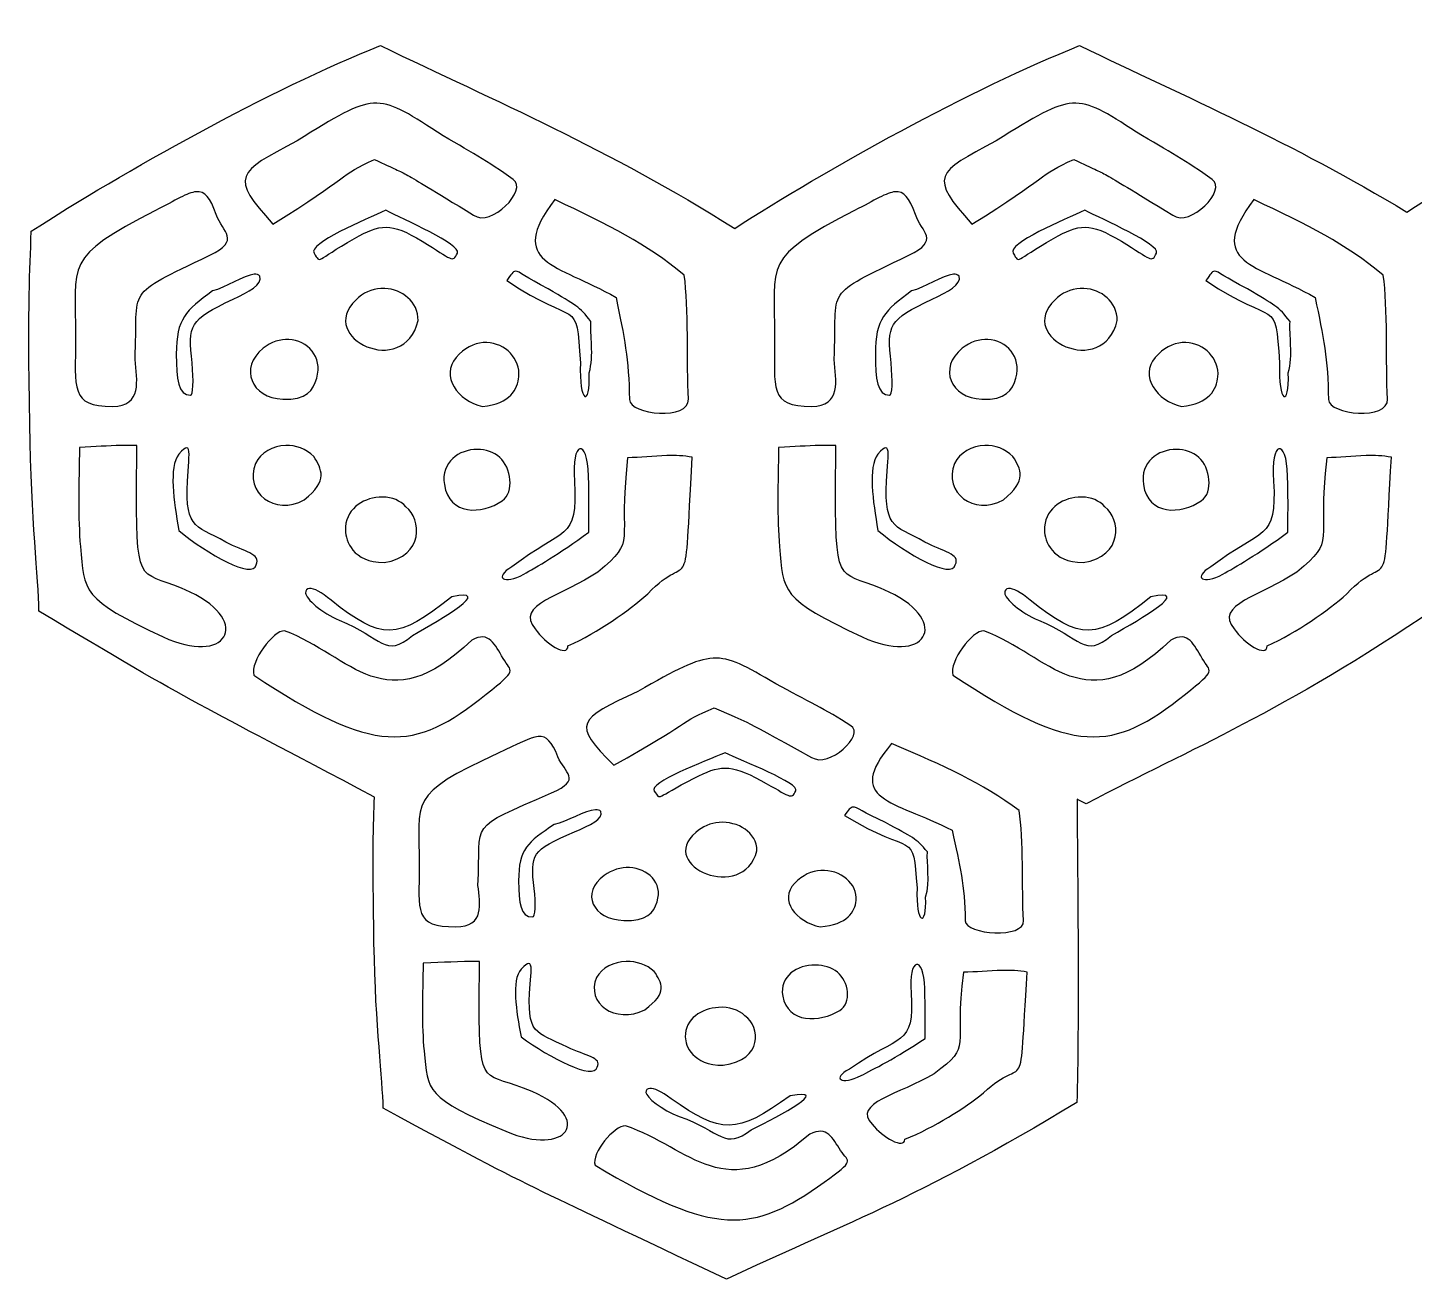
# Model space of a CAD drawing. Header units: centimetres. Extents: x -8.7 to 7.1, y 0.1 to 13.2.
# Drawn here: x -8.72 to -3.48, y 8.45 to 13.19 of the extents above; entities that cross this region are included whole.
import ezdxf

# ---------------------------------------------------------------- set-up
doc = ezdxf.new("R2010")
doc.units = ezdxf.units.CM
doc.header["$MEASUREMENT"] = 0
doc.layers.add('Layer 1', color=7, linetype='Continuous')

msp = doc.modelspace()

# ---------------------------------------------------------------- linework, layer by layer
at = {"layer": 'Layer 1', "color": 158}
for points, knots in [([(-2.18869, 13.18801), (-2.5985, 13.02664), (-3.16162, 12.71059), (-3.50334, 12.49017), (-3.50334, 12.49017), (-3.9424, 12.75496), (-4.33297, 12.92276), (-4.74192, 13.12021), (-4.74192, 13.12021), (-5.1483, 12.96019), (-5.70495, 12.6483), (-6.04747, 12.42816), (-6.04747, 12.42816), (-6.52856, 12.73006), (-6.94753, 12.90766), (-7.38775, 13.12021), (-7.38775, 13.12021), (-7.80039, 12.95772), (-8.36887, 12.638), (-8.70984, 12.41741), (-8.70984, 12.41741), (-8.71504, 12.24915), (-8.7231, 12.18547), (-8.71563, 11.68402), (-8.71563, 11.68402), (-8.71011, 11.31855), (-8.68216, 11.10488), (-8.6809, 10.97957), (-8.6809, 10.97957), (-8.07221, 10.61325), (-8.09315, 10.63755), (-7.4109, 10.27511), (-7.4109, 10.27511), (-7.41507, 10.17414), (-7.41818, 10.06165), (-7.41256, 9.72197), (-7.41256, 9.72197), (-7.40711, 9.39796), (-7.37907, 9.20798), (-7.37783, 9.09689), (-7.37783, 9.09689), (-6.76063, 8.76284), (-6.81333, 8.80112), (-6.07889, 8.44949), (-6.07889, 8.44949), (-5.66626, 8.64527), (-5.35766, 8.7505), (-4.75267, 9.11922), (-4.75267, 9.11922), (-4.74317, 9.40567), (-4.7493, 9.93951), (-4.75184, 10.26767), (-4.75184, 10.26767), (-4.73753, 10.26006), (-4.73206, 10.25744), (-4.71711, 10.24948), (-4.71711, 10.24948), (-4.30281, 10.46805), (-3.99143, 10.58634), (-3.39006, 10.99197), (-3.39006, 10.99197), (-2.86827, 10.67923), (-2.86566, 10.69056), (-2.1705, 10.32059), (-2.1705, 10.32059), (-2.17537, 10.20384), (-2.18025, 10.11094), (-2.17381, 9.72197), (-2.17381, 9.72197), (-2.16836, 9.39797), (-2.14032, 9.20798), (-2.13908, 9.09689), (-2.13908, 9.09689), (-1.52188, 8.76284), (-1.57458, 8.80112), (-0.84014, 8.44949), (-0.84014, 8.44949), (-0.4275, 8.64527), (-0.11891, 8.7505), (0.48608, 9.11922), (0.48608, 9.11922), (0.49601, 9.41847), (0.48833, 9.99894), (0.48608, 10.31976), (0.48608, 10.31976), (0.89007, 10.53258), (1.19785, 10.65129), (1.77427, 11.03662), (1.77427, 11.03662), (2.37959, 10.67258), (2.33774, 10.70969), (3.07487, 10.31728), (3.07487, 10.31728), (3.07577, 10.31776), (3.07645, 10.31846), (3.07735, 10.31894), (3.07735, 10.31894), (3.07439, 10.22687), (3.07273, 10.10482), (3.07735, 9.82615), (3.07735, 9.82615), (3.08279, 9.50214), (3.11166, 9.31216), (3.1129, 9.20107), (3.1129, 9.20107), (3.7301, 8.86702), (3.67657, 8.9053), (4.41101, 8.55367), (4.41101, 8.55367), (4.82365, 8.74945), (5.13307, 8.85468), (5.73806, 9.2234), (5.73806, 9.2234), (5.74718, 9.49831), (5.7416, 9.9948), (5.73889, 10.32638), (5.73889, 10.32638), (6.1483, 10.54104), (6.46128, 10.66242), (7.06594, 11.07217), (7.06594, 11.07217), (7.07638, 11.42225), (7.06786, 12.12597), (7.06594, 12.47694), (7.06594, 12.47694), (6.57212, 12.79049), (6.14529, 12.97103), (5.69589, 13.18801), (5.69589, 13.18801), (5.28951, 13.02799), (4.73287, 12.7161), (4.39034, 12.49596), (4.39034, 12.49596), (3.90925, 12.79786), (3.49028, 12.97546), (3.05006, 13.18801), (3.05006, 13.18801), (2.65338, 13.03181), (2.11512, 12.73073), (1.77097, 12.51167), (1.77097, 12.51167), (1.30082, 12.80369), (0.88937, 12.97932), (0.45714, 13.18801), (0.45714, 13.18801), (0.05077, 13.02799), (-0.50588, 12.7161), (-0.84841, 12.49596), (-0.84841, 12.49596), (-1.3295, 12.79786), (-1.74847, 12.97546), (-2.18869, 13.18801)], [0, 0, 0, 0, 0.025641, 0.025641, 0.025641, 0.025641, 0.0512821, 0.0512821, 0.0512821, 0.0512821, 0.0769231, 0.0769231, 0.0769231, 0.0769231, 0.1025641, 0.1025641, 0.1025641, 0.1025641, 0.1282051, 0.1282051, 0.1282051, 0.1282051, 0.1538462, 0.1538462, 0.1538462, 0.1538462, 0.1794872, 0.1794872, 0.1794872, 0.1794872, 0.2051282, 0.2051282, 0.2051282, 0.2051282, 0.2307692, 0.2307692, 0.2307692, 0.2307692, 0.2564103, 0.2564103, 0.2564103, 0.2564103, 0.2820513, 0.2820513, 0.2820513, 0.2820513, 0.3076923, 0.3076923, 0.3076923, 0.3076923, 0.3333333, 0.3333333, 0.3333333, 0.3333333, 0.3589744, 0.3589744, 0.3589744, 0.3589744, 0.3846154, 0.3846154, 0.3846154, 0.3846154, 0.4102564, 0.4102564, 0.4102564, 0.4102564, 0.4358974, 0.4358974, 0.4358974, 0.4358974, 0.4615385, 0.4615385, 0.4615385, 0.4615385, 0.4871795, 0.4871795, 0.4871795, 0.4871795, 0.5128205, 0.5128205, 0.5128205, 0.5128205, 0.5384615, 0.5384615, 0.5384615, 0.5384615, 0.5641026, 0.5641026, 0.5641026, 0.5641026, 0.5897436, 0.5897436, 0.5897436, 0.5897436, 0.6153846, 0.6153846, 0.6153846, 0.6153846, 0.6410256, 0.6410256, 0.6410256, 0.6410256, 0.6666667, 0.6666667, 0.6666667, 0.6666667, 0.6923077, 0.6923077, 0.6923077, 0.6923077, 0.7179487, 0.7179487, 0.7179487, 0.7179487, 0.7435897, 0.7435897, 0.7435897, 0.7435897, 0.7692308, 0.7692308, 0.7692308, 0.7692308, 0.7948718, 0.7948718, 0.7948718, 0.7948718, 0.8205128, 0.8205128, 0.8205128, 0.8205128, 0.8461538, 0.8461538, 0.8461538, 0.8461538, 0.8717949, 0.8717949, 0.8717949, 0.8717949, 0.8974359, 0.8974359, 0.8974359, 0.8974359, 0.9230769, 0.9230769, 0.9230769, 0.9230769, 0.9487179, 0.9487179, 0.9487179, 0.9487179, 1, 1, 1, 1]), ([(-7.41421, 12.90193), (-7.34739, 12.90593), (-7.28809, 12.86848), (-7.17278, 12.79279), (-7.17278, 12.79279), (-7.04882, 12.71761), (-6.98334, 12.68374), (-6.88587, 12.61337), (-6.88587, 12.61337), (-6.82799, 12.57549), (-6.96978, 12.429), (-7.03552, 12.4786), (-7.03552, 12.4786), (-7.35527, 12.67279), (-7.25389, 12.61399), (-7.41008, 12.68944), (-7.41008, 12.68944), (-7.54382, 12.63011), (-7.50418, 12.62373), (-7.79538, 12.4447), (-7.79538, 12.4447), (-7.95802, 12.62585), (-7.93368, 12.63816), (-7.7036, 12.75972), (-7.7036, 12.75972), (-7.55536, 12.8522), (-7.48103, 12.89793), (-7.41421, 12.90193)], [0, 0, 0, 0, 0.125, 0.125, 0.125, 0.125, 0.25, 0.25, 0.25, 0.25, 0.375, 0.375, 0.375, 0.375, 0.5, 0.5, 0.5, 0.5, 0.625, 0.625, 0.625, 0.625, 0.75, 0.75, 0.75, 0.75, 1, 1, 1, 1]), ([(-4.76838, 12.90193), (-4.70156, 12.90593), (-4.64226, 12.86848), (-4.52694, 12.79279), (-4.52694, 12.79279), (-4.40299, 12.71761), (-4.33751, 12.68374), (-4.24004, 12.61337), (-4.24004, 12.61337), (-4.18216, 12.57549), (-4.32395, 12.429), (-4.38969, 12.4786), (-4.38969, 12.4786), (-4.70943, 12.67279), (-4.60806, 12.61399), (-4.76424, 12.68944), (-4.76424, 12.68944), (-4.89798, 12.63011), (-4.85835, 12.62373), (-5.14954, 12.4447), (-5.14954, 12.4447), (-5.31218, 12.62585), (-5.28785, 12.63816), (-5.05776, 12.75972), (-5.05776, 12.75972), (-4.90953, 12.8522), (-4.83519, 12.89793), (-4.76838, 12.90193)], [0, 0, 0, 0, 0.125, 0.125, 0.125, 0.125, 0.25, 0.25, 0.25, 0.25, 0.375, 0.375, 0.375, 0.375, 0.5, 0.5, 0.5, 0.5, 0.625, 0.625, 0.625, 0.625, 0.75, 0.75, 0.75, 0.75, 1, 1, 1, 1]), ([(-8.08559, 12.56707), (-8.05295, 12.57005), (-8.03316, 12.54645), (-8.00952, 12.48025), (-8.00952, 12.48025), (-7.98527, 12.41233), (-7.91442, 12.38464), (-8.03433, 12.32646), (-8.03433, 12.32646), (-8.36423, 12.16639), (-8.30349, 12.21534), (-8.3171, 11.93124), (-8.3171, 11.93124), (-8.30997, 11.85465), (-8.28852, 11.7543), (-8.40226, 11.7543), (-8.40226, 11.7543), (-8.56397, 11.7543), (-8.54214, 11.82016), (-8.542, 12.01475), (-8.542, 12.01475), (-8.54179, 12.29788), (-8.58981, 12.31569), (-8.23938, 12.49596), (-8.23938, 12.49596), (-8.16399, 12.53474), (-8.11823, 12.56409), (-8.08559, 12.56707)], [0, 0, 0, 0, 0.125, 0.125, 0.125, 0.125, 0.25, 0.25, 0.25, 0.25, 0.375, 0.375, 0.375, 0.375, 0.5, 0.5, 0.5, 0.5, 0.625, 0.625, 0.625, 0.625, 0.75, 0.75, 0.75, 0.75, 1, 1, 1, 1]), ([(-5.43976, 12.56707), (-5.40711, 12.57005), (-5.38733, 12.54645), (-5.36369, 12.48025), (-5.36369, 12.48025), (-5.33944, 12.41233), (-5.26859, 12.38464), (-5.38849, 12.32646), (-5.38849, 12.32646), (-5.71839, 12.16639), (-5.65766, 12.21534), (-5.67127, 11.93124), (-5.67127, 11.93124), (-5.66414, 11.85465), (-5.64269, 11.7543), (-5.75643, 11.7543), (-5.75643, 11.7543), (-5.91814, 11.7543), (-5.89631, 11.82016), (-5.89616, 12.01475), (-5.89616, 12.01475), (-5.89596, 12.29788), (-5.94398, 12.31569), (-5.59355, 12.49596), (-5.59355, 12.49596), (-5.51816, 12.53474), (-5.4724, 12.56409), (-5.43976, 12.56707)], [0, 0, 0, 0, 0.125, 0.125, 0.125, 0.125, 0.25, 0.25, 0.25, 0.25, 0.375, 0.375, 0.375, 0.375, 0.5, 0.5, 0.5, 0.5, 0.625, 0.625, 0.625, 0.625, 0.75, 0.75, 0.75, 0.75, 1, 1, 1, 1]), ([(-7.36791, 12.49679), (-7.3017, 12.46189), (-7.08057, 12.36767), (-7.09671, 12.33473), (-7.09671, 12.33473), (-7.11575, 12.29586), (-7.11447, 12.30941), (-7.22983, 12.37938), (-7.22983, 12.37938), (-7.35066, 12.45267), (-7.38951, 12.44493), (-7.48614, 12.39013), (-7.48614, 12.39013), (-7.64022, 12.30276), (-7.61221, 12.29335), (-7.63911, 12.3339), (-7.63911, 12.3339), (-7.66367, 12.37096), (-7.44552, 12.46189), (-7.36791, 12.49679)], [0, 0, 0, 0, 0.1666667, 0.1666667, 0.1666667, 0.1666667, 0.3333333, 0.3333333, 0.3333333, 0.3333333, 0.5, 0.5, 0.5, 0.5, 0.6666667, 0.6666667, 0.6666667, 0.6666667, 1, 1, 1, 1]), ([(-6.72877, 12.5373), (-6.52103, 12.43898), (-6.38409, 12.37166), (-6.23847, 12.25122), (-6.23847, 12.25122), (-6.22093, 12.12963), (-6.22942, 11.91903), (-6.22276, 11.78159), (-6.22276, 11.78159), (-6.21744, 11.70171), (-6.44439, 11.72108), (-6.446, 11.78076), (-6.446, 11.78076), (-6.4477, 11.93376), (-6.46524, 12.01542), (-6.49644, 12.16689), (-6.49644, 12.16689), (-6.72427, 12.29662), (-6.91129, 12.29347), (-6.72877, 12.5373)], [0, 0, 0, 0, 0.1666667, 0.1666667, 0.1666667, 0.1666667, 0.3333333, 0.3333333, 0.3333333, 0.3333333, 0.5, 0.5, 0.5, 0.5, 0.6666667, 0.6666667, 0.6666667, 0.6666667, 1, 1, 1, 1]), ([(-4.72207, 12.49679), (-4.65586, 12.46189), (-4.43474, 12.36767), (-4.45088, 12.33473), (-4.45088, 12.33473), (-4.46992, 12.29586), (-4.46863, 12.30941), (-4.58399, 12.37938), (-4.58399, 12.37938), (-4.70483, 12.45267), (-4.74368, 12.44493), (-4.84031, 12.39013), (-4.84031, 12.39013), (-4.99438, 12.30276), (-4.96638, 12.29335), (-4.99327, 12.3339), (-4.99327, 12.3339), (-5.01784, 12.37096), (-4.79968, 12.46189), (-4.72207, 12.49679)], [0, 0, 0, 0, 0.1666667, 0.1666667, 0.1666667, 0.1666667, 0.3333333, 0.3333333, 0.3333333, 0.3333333, 0.5, 0.5, 0.5, 0.5, 0.6666667, 0.6666667, 0.6666667, 0.6666667, 1, 1, 1, 1]), ([(-4.08294, 12.5373), (-3.8752, 12.43898), (-3.73826, 12.37166), (-3.59263, 12.25122), (-3.59263, 12.25122), (-3.57509, 12.12963), (-3.58359, 11.91903), (-3.57692, 11.78159), (-3.57692, 11.78159), (-3.5716, 11.70171), (-3.79855, 11.72108), (-3.80017, 11.78076), (-3.80017, 11.78076), (-3.80187, 11.93376), (-3.8194, 12.01542), (-3.8506, 12.16689), (-3.8506, 12.16689), (-4.07844, 12.29662), (-4.26546, 12.29347), (-4.08294, 12.5373)], [0, 0, 0, 0, 0.1666667, 0.1666667, 0.1666667, 0.1666667, 0.3333333, 0.3333333, 0.3333333, 0.3333333, 0.5, 0.5, 0.5, 0.5, 0.6666667, 0.6666667, 0.6666667, 0.6666667, 1, 1, 1, 1]), ([(-7.86566, 12.25453), (-7.8566, 12.25496), (-7.84901, 12.25306), (-7.84416, 12.24709), (-7.84416, 12.24709), (-7.8334, 12.21577), (-7.88594, 12.18857), (-7.94586, 12.16027), (-7.94586, 12.16027), (-8.11363, 12.08103), (-8.11595, 12.06369), (-8.1013, 11.91884), (-8.1013, 11.91884), (-8.09451, 11.85173), (-8.0969, 11.79647), (-8.10709, 11.79647), (-8.10709, 11.79647), (-8.15344, 11.79647), (-8.16083, 11.85648), (-8.16083, 11.95191), (-8.16083, 11.95191), (-8.16083, 12.08865), (-8.12536, 12.11471), (-8.02358, 12.19169), (-8.02358, 12.19169), (-7.97674, 12.20117), (-7.90489, 12.25267), (-7.86566, 12.25453)], [0, 0, 0, 0, 0.125, 0.125, 0.125, 0.125, 0.25, 0.25, 0.25, 0.25, 0.375, 0.375, 0.375, 0.375, 0.5, 0.5, 0.5, 0.5, 0.625, 0.625, 0.625, 0.625, 0.75, 0.75, 0.75, 0.75, 1, 1, 1, 1]), ([(-6.8776, 12.2661), (-6.86205, 12.2677), (-6.83932, 12.24144), (-6.75275, 12.19996), (-6.75275, 12.19996), (-6.6473, 12.13515), (-6.63574, 12.13455), (-6.59152, 12.07511), (-6.59152, 12.07511), (-6.59505, 12.02747), (-6.57928, 11.94812), (-6.59814, 11.8808), (-6.59814, 11.8808), (-6.59236, 11.74783), (-6.63791, 11.76464), (-6.63121, 11.91967), (-6.63121, 11.91967), (-6.64858, 12.17791), (-6.63924, 12.04771), (-6.90985, 12.23055), (-6.90985, 12.23055), (-6.8938, 12.25416), (-6.88693, 12.26515), (-6.8776, 12.2661)], [0, 0, 0, 0, 0.1428571, 0.1428571, 0.1428571, 0.1428571, 0.2857143, 0.2857143, 0.2857143, 0.2857143, 0.4285714, 0.4285714, 0.4285714, 0.4285714, 0.5714286, 0.5714286, 0.5714286, 0.5714286, 0.7142857, 0.7142857, 0.7142857, 0.7142857, 1, 1, 1, 1]), ([(-5.21982, 12.25453), (-5.21077, 12.25496), (-5.20318, 12.25306), (-5.19832, 12.24709), (-5.19832, 12.24709), (-5.18757, 12.21577), (-5.24011, 12.18857), (-5.30002, 12.16027), (-5.30002, 12.16027), (-5.4678, 12.08103), (-5.47012, 12.06369), (-5.45547, 11.91884), (-5.45547, 11.91884), (-5.44868, 11.85173), (-5.45107, 11.79647), (-5.46125, 11.79647), (-5.46125, 11.79647), (-5.50761, 11.79647), (-5.515, 11.85648), (-5.515, 11.95191), (-5.515, 11.95191), (-5.515, 12.08865), (-5.47952, 12.11471), (-5.37774, 12.19169), (-5.37774, 12.19169), (-5.3309, 12.20117), (-5.25906, 12.25267), (-5.21982, 12.25453)], [0, 0, 0, 0, 0.125, 0.125, 0.125, 0.125, 0.25, 0.25, 0.25, 0.25, 0.375, 0.375, 0.375, 0.375, 0.5, 0.5, 0.5, 0.5, 0.625, 0.625, 0.625, 0.625, 0.75, 0.75, 0.75, 0.75, 1, 1, 1, 1]), ([(-4.23177, 12.2661), (-4.21622, 12.2677), (-4.19349, 12.24144), (-4.10692, 12.19996), (-4.10692, 12.19996), (-4.00147, 12.13515), (-3.98991, 12.13455), (-3.94569, 12.07511), (-3.94569, 12.07511), (-3.94922, 12.02747), (-3.93344, 11.94812), (-3.9523, 11.8808), (-3.9523, 11.8808), (-3.94653, 11.74783), (-3.99207, 11.76464), (-3.98538, 11.91967), (-3.98538, 11.91967), (-4.00275, 12.17791), (-3.99341, 12.04771), (-4.26401, 12.23055), (-4.26401, 12.23055), (-4.24797, 12.25416), (-4.2411, 12.26515), (-4.23177, 12.2661)], [0, 0, 0, 0, 0.1428571, 0.1428571, 0.1428571, 0.1428571, 0.2857143, 0.2857143, 0.2857143, 0.2857143, 0.4285714, 0.4285714, 0.4285714, 0.4285714, 0.5714286, 0.5714286, 0.5714286, 0.5714286, 0.7142857, 0.7142857, 0.7142857, 0.7142857, 1, 1, 1, 1]), ([(-7.3861, 12.20079), (-7.3812, 12.20104), (-7.37609, 12.20103), (-7.37122, 12.20079), (-7.37122, 12.20079), (-7.30626, 12.19748), (-7.24554, 12.15132), (-7.24554, 12.07924), (-7.24554, 12.07924), (-7.29779, 11.85579), (-7.63291, 12.01332), (-7.48118, 12.15696), (-7.48118, 12.15696), (-7.45468, 12.18478), (-7.42041, 12.199), (-7.3861, 12.20079)], [0, 0, 0, 0, 0.2, 0.2, 0.2, 0.2, 0.4, 0.4, 0.4, 0.4, 0.6, 0.6, 0.6, 0.6, 1, 1, 1, 1]), ([(-4.74026, 12.20079), (-4.73536, 12.20104), (-4.73025, 12.20103), (-4.72538, 12.20079), (-4.72538, 12.20079), (-4.66042, 12.19748), (-4.5997, 12.15132), (-4.5997, 12.07924), (-4.5997, 12.07924), (-4.65196, 11.85579), (-4.98707, 12.01332), (-4.83535, 12.15696), (-4.83535, 12.15696), (-4.80885, 12.18478), (-4.77458, 12.199), (-4.74026, 12.20079)], [0, 0, 0, 0, 0.2, 0.2, 0.2, 0.2, 0.4, 0.4, 0.4, 0.4, 0.6, 0.6, 0.6, 0.6, 1, 1, 1, 1]), ([(-7.73502, 12.00731), (-7.66451, 12.00372), (-7.6064, 11.94336), (-7.62918, 11.86179), (-7.62918, 11.86179), (-7.64248, 11.81417), (-7.66825, 11.77834), (-7.75734, 11.78159), (-7.75734, 11.78159), (-7.87765, 11.78597), (-7.9233, 11.90045), (-7.83258, 11.97424), (-7.83258, 11.97424), (-7.80194, 11.99916), (-7.76706, 12.00894), (-7.73502, 12.00731)], [0, 0, 0, 0, 0.2, 0.2, 0.2, 0.2, 0.4, 0.4, 0.4, 0.4, 0.6, 0.6, 0.6, 0.6, 1, 1, 1, 1]), ([(-6.98592, 11.99656), (-6.91645, 11.99381), (-6.85744, 11.93325), (-6.86437, 11.86675), (-6.86437, 11.86675), (-6.86782, 11.82132), (-6.89732, 11.76301), (-7.00163, 11.7543), (-7.00163, 11.7543), (-7.09609, 11.77505), (-7.16201, 11.86967), (-7.10167, 11.93951), (-7.10167, 11.93951), (-7.07073, 11.97597), (-7.03421, 11.99326), (-6.99997, 11.99573), (-6.99997, 11.99573), (-6.99526, 11.99607), (-6.99055, 11.99674), (-6.98592, 11.99656)], [0, 0, 0, 0, 0.1666667, 0.1666667, 0.1666667, 0.1666667, 0.3333333, 0.3333333, 0.3333333, 0.3333333, 0.5, 0.5, 0.5, 0.5, 0.6666667, 0.6666667, 0.6666667, 0.6666667, 1, 1, 1, 1]), ([(-5.08918, 12.00731), (-5.01868, 12.00372), (-4.96057, 11.94336), (-4.98335, 11.86179), (-4.98335, 11.86179), (-4.99665, 11.81417), (-5.02241, 11.77834), (-5.11151, 11.78159), (-5.11151, 11.78159), (-5.23181, 11.78597), (-5.27747, 11.90045), (-5.18675, 11.97424), (-5.18675, 11.97424), (-5.15611, 11.99916), (-5.12123, 12.00894), (-5.08918, 12.00731)], [0, 0, 0, 0, 0.2, 0.2, 0.2, 0.2, 0.4, 0.4, 0.4, 0.4, 0.6, 0.6, 0.6, 0.6, 1, 1, 1, 1]), ([(-4.34008, 11.99656), (-4.27062, 11.99381), (-4.21161, 11.93325), (-4.21854, 11.86675), (-4.21854, 11.86675), (-4.22199, 11.82132), (-4.25149, 11.76301), (-4.35579, 11.7543), (-4.35579, 11.7543), (-4.45026, 11.77505), (-4.51618, 11.86967), (-4.45584, 11.93951), (-4.45584, 11.93951), (-4.42489, 11.97597), (-4.38837, 11.99326), (-4.35414, 11.99573), (-4.35414, 11.99573), (-4.34943, 11.99607), (-4.34471, 11.99674), (-4.34008, 11.99656)], [0, 0, 0, 0, 0.1666667, 0.1666667, 0.1666667, 0.1666667, 0.3333333, 0.3333333, 0.3333333, 0.3333333, 0.5, 0.5, 0.5, 0.5, 0.6666667, 0.6666667, 0.6666667, 0.6666667, 1, 1, 1, 1]), ([(-8.36836, 11.6063), (-8.35038, 11.60668), (-8.33155, 11.60638), (-8.31049, 11.6063), (-8.31049, 11.6063), (-8.31049, 11.6063), (-8.31131, 11.42688), (-8.31131, 11.42688), (-8.31131, 11.42688), (-8.31231, 11.05013), (-8.29287, 11.13992), (-8.10874, 11.0515), (-8.10874, 11.0515), (-7.86794, 10.93533), (-7.97539, 10.77014), (-8.21044, 10.882), (-8.21044, 10.882), (-8.52012, 11.02571), (-8.50896, 11.05206), (-8.52381, 11.22431), (-8.52381, 11.22431), (-8.53295, 11.33042), (-8.52938, 11.46604), (-8.52711, 11.59886), (-8.52711, 11.59886), (-8.46686, 11.60175), (-8.42231, 11.60516), (-8.36836, 11.6063)], [0, 0, 0, 0, 0.125, 0.125, 0.125, 0.125, 0.25, 0.25, 0.25, 0.25, 0.375, 0.375, 0.375, 0.375, 0.5, 0.5, 0.5, 0.5, 0.625, 0.625, 0.625, 0.625, 0.75, 0.75, 0.75, 0.75, 1, 1, 1, 1]), ([(-8.12114, 11.59803), (-8.10832, 11.5975), (-8.11258, 11.55965), (-8.11618, 11.50956), (-8.11618, 11.50956), (-8.1319, 11.29093), (-8.09655, 11.30761), (-7.97314, 11.24084), (-7.97314, 11.24084), (-7.90426, 11.20358), (-7.83824, 11.19598), (-7.85821, 11.15485), (-7.85821, 11.15485), (-7.8704, 11.09758), (-8.0422, 11.19481), (-8.15174, 11.28467), (-8.15174, 11.28467), (-8.16949, 11.39583), (-8.19056, 11.5245), (-8.15091, 11.57323), (-8.15091, 11.57323), (-8.13666, 11.59074), (-8.12697, 11.59827), (-8.12114, 11.59803)], [0, 0, 0, 0, 0.1428571, 0.1428571, 0.1428571, 0.1428571, 0.2857143, 0.2857143, 0.2857143, 0.2857143, 0.4285714, 0.4285714, 0.4285714, 0.4285714, 0.5714286, 0.5714286, 0.5714286, 0.5714286, 0.7142857, 0.7142857, 0.7142857, 0.7142857, 1, 1, 1, 1]), ([(-7.74659, 11.6063), (-7.70885, 11.60744), (-7.6699, 11.59489), (-7.63993, 11.56413), (-7.63993, 11.56413), (-7.61138, 11.51619), (-7.58416, 11.47448), (-7.67631, 11.40042), (-7.67631, 11.40042), (-7.78945, 11.33786), (-7.90432, 11.42844), (-7.86152, 11.5385), (-7.86152, 11.5385), (-7.84138, 11.58001), (-7.79512, 11.60484), (-7.74659, 11.6063)], [0, 0, 0, 0, 0.2, 0.2, 0.2, 0.2, 0.4, 0.4, 0.4, 0.4, 0.6, 0.6, 0.6, 0.6, 1, 1, 1, 1]), ([(-6.63369, 11.5939), (-6.61925, 11.59817), (-6.60203, 11.56481), (-6.60062, 11.49054), (-6.60062, 11.49054), (-6.59707, 11.30392), (-6.60045, 11.39766), (-6.59979, 11.27805), (-6.59979, 11.27805), (-6.7117, 11.19485), (-6.80163, 11.14437), (-6.84536, 11.1193), (-6.84536, 11.1193), (-6.92143, 11.07568), (-6.96073, 11.10745), (-6.89083, 11.14659), (-6.89083, 11.14659), (-6.69492, 11.29807), (-6.64159, 11.24008), (-6.65353, 11.47153), (-6.65353, 11.47153), (-6.66056, 11.54772), (-6.64812, 11.58962), (-6.63369, 11.5939)], [0, 0, 0, 0, 0.1428571, 0.1428571, 0.1428571, 0.1428571, 0.2857143, 0.2857143, 0.2857143, 0.2857143, 0.4285714, 0.4285714, 0.4285714, 0.4285714, 0.5714286, 0.5714286, 0.5714286, 0.5714286, 0.7142857, 0.7142857, 0.7142857, 0.7142857, 1, 1, 1, 1]), ([(-5.72253, 11.6063), (-5.70455, 11.60668), (-5.68572, 11.60638), (-5.66465, 11.6063), (-5.66465, 11.6063), (-5.66465, 11.6063), (-5.66548, 11.42688), (-5.66548, 11.42688), (-5.66548, 11.42688), (-5.66648, 11.05013), (-5.64704, 11.13992), (-5.46291, 11.0515), (-5.46291, 11.0515), (-5.22211, 10.93533), (-5.32955, 10.77014), (-5.56461, 10.882), (-5.56461, 10.882), (-5.87429, 11.02571), (-5.86313, 11.05206), (-5.87797, 11.22431), (-5.87797, 11.22431), (-5.88712, 11.33042), (-5.88355, 11.46604), (-5.88128, 11.59886), (-5.88128, 11.59886), (-5.82103, 11.60175), (-5.77648, 11.60516), (-5.72253, 11.6063)], [0, 0, 0, 0, 0.125, 0.125, 0.125, 0.125, 0.25, 0.25, 0.25, 0.25, 0.375, 0.375, 0.375, 0.375, 0.5, 0.5, 0.5, 0.5, 0.625, 0.625, 0.625, 0.625, 0.75, 0.75, 0.75, 0.75, 1, 1, 1, 1]), ([(-5.47531, 11.59803), (-5.46248, 11.5975), (-5.46675, 11.55965), (-5.47035, 11.50956), (-5.47035, 11.50956), (-5.48607, 11.29093), (-5.45071, 11.30761), (-5.32731, 11.24084), (-5.32731, 11.24084), (-5.25843, 11.20358), (-5.1924, 11.19598), (-5.21238, 11.15485), (-5.21238, 11.15485), (-5.22457, 11.09758), (-5.39636, 11.19481), (-5.5059, 11.28467), (-5.5059, 11.28467), (-5.52366, 11.39583), (-5.54472, 11.5245), (-5.50508, 11.57323), (-5.50508, 11.57323), (-5.49083, 11.59074), (-5.48114, 11.59827), (-5.47531, 11.59803)], [0, 0, 0, 0, 0.1428571, 0.1428571, 0.1428571, 0.1428571, 0.2857143, 0.2857143, 0.2857143, 0.2857143, 0.4285714, 0.4285714, 0.4285714, 0.4285714, 0.5714286, 0.5714286, 0.5714286, 0.5714286, 0.7142857, 0.7142857, 0.7142857, 0.7142857, 1, 1, 1, 1]), ([(-5.10076, 11.6063), (-5.06301, 11.60744), (-5.02406, 11.59489), (-4.9941, 11.56413), (-4.9941, 11.56413), (-4.96555, 11.51619), (-4.93833, 11.47448), (-5.03048, 11.40042), (-5.03048, 11.40042), (-5.14362, 11.33786), (-5.25848, 11.42844), (-5.21569, 11.5385), (-5.21569, 11.5385), (-5.19554, 11.58001), (-5.14929, 11.60484), (-5.10076, 11.6063)], [0, 0, 0, 0, 0.2, 0.2, 0.2, 0.2, 0.4, 0.4, 0.4, 0.4, 0.6, 0.6, 0.6, 0.6, 1, 1, 1, 1]), ([(-3.98786, 11.5939), (-3.97342, 11.59817), (-3.9562, 11.56481), (-3.95478, 11.49054), (-3.95478, 11.49054), (-3.95123, 11.30392), (-3.95461, 11.39766), (-3.95396, 11.27805), (-3.95396, 11.27805), (-4.06586, 11.19485), (-4.15579, 11.14437), (-4.19952, 11.1193), (-4.19952, 11.1193), (-4.2756, 11.07568), (-4.3149, 11.10745), (-4.245, 11.14659), (-4.245, 11.14659), (-4.04908, 11.29807), (-3.99576, 11.24008), (-4.0077, 11.47153), (-4.0077, 11.47153), (-4.01473, 11.54772), (-4.00229, 11.58962), (-3.98786, 11.5939)], [0, 0, 0, 0, 0.1428571, 0.1428571, 0.1428571, 0.1428571, 0.2857143, 0.2857143, 0.2857143, 0.2857143, 0.4285714, 0.4285714, 0.4285714, 0.4285714, 0.5714286, 0.5714286, 0.5714286, 0.5714286, 0.7142857, 0.7142857, 0.7142857, 0.7142857, 1, 1, 1, 1]), ([(-7.02147, 11.59142), (-6.99019, 11.59123), (-6.95952, 11.58169), (-6.93631, 11.56082), (-6.93631, 11.56082), (-6.89412, 11.52291), (-6.87991, 11.42938), (-6.92721, 11.39711), (-6.92721, 11.39711), (-7.00521, 11.3439), (-7.12785, 11.34082), (-7.14632, 11.4583), (-7.14632, 11.4583), (-7.15984, 11.54428), (-7.09028, 11.59183), (-7.02147, 11.59142)], [0, 0, 0, 0, 0.2, 0.2, 0.2, 0.2, 0.4, 0.4, 0.4, 0.4, 0.6, 0.6, 0.6, 0.6, 1, 1, 1, 1]), ([(-6.30379, 11.56827), (-6.27249, 11.56899), (-6.24001, 11.56773), (-6.20788, 11.56165), (-6.20788, 11.56165), (-6.24186, 10.97759), (-6.20586, 11.2256), (-6.37655, 11.04489), (-6.37655, 11.04489), (-6.45059, 10.97938), (-6.56164, 10.90079), (-6.67834, 10.84728), (-6.67834, 10.84728), (-6.67834, 10.80184), (-6.76635, 10.8566), (-6.80236, 10.91177), (-6.80236, 10.91177), (-6.88297, 11.00139), (-6.69674, 11.03941), (-6.56506, 11.12674), (-6.56506, 11.12674), (-6.41195, 11.25587), (-6.49193, 11.21928), (-6.45261, 11.56), (-6.45261, 11.56), (-6.40615, 11.56), (-6.35595, 11.56706), (-6.30379, 11.56827)], [0, 0, 0, 0, 0.125, 0.125, 0.125, 0.125, 0.25, 0.25, 0.25, 0.25, 0.375, 0.375, 0.375, 0.375, 0.5, 0.5, 0.5, 0.5, 0.625, 0.625, 0.625, 0.625, 0.75, 0.75, 0.75, 0.75, 1, 1, 1, 1]), ([(-4.37564, 11.59142), (-4.34436, 11.59123), (-4.31369, 11.58169), (-4.29047, 11.56082), (-4.29047, 11.56082), (-4.24829, 11.52291), (-4.23408, 11.42938), (-4.28138, 11.39711), (-4.28138, 11.39711), (-4.35937, 11.3439), (-4.48202, 11.34082), (-4.50049, 11.4583), (-4.50049, 11.4583), (-4.514, 11.54428), (-4.44445, 11.59183), (-4.37564, 11.59142)], [0, 0, 0, 0, 0.2, 0.2, 0.2, 0.2, 0.4, 0.4, 0.4, 0.4, 0.6, 0.6, 0.6, 0.6, 1, 1, 1, 1]), ([(-3.65795, 11.56827), (-3.62666, 11.56899), (-3.59417, 11.56773), (-3.56204, 11.56165), (-3.56204, 11.56165), (-3.59603, 10.97759), (-3.56003, 11.2256), (-3.73071, 11.04489), (-3.73071, 11.04489), (-3.80476, 10.97938), (-3.9158, 10.90079), (-4.0325, 10.84728), (-4.0325, 10.84728), (-4.0325, 10.80184), (-4.12051, 10.8566), (-4.15653, 10.91177), (-4.15653, 10.91177), (-4.23714, 11.00139), (-4.05091, 11.03941), (-3.91923, 11.12674), (-3.91923, 11.12674), (-3.76611, 11.25587), (-3.8461, 11.21928), (-3.80678, 11.56), (-3.80678, 11.56), (-3.76032, 11.56), (-3.71011, 11.56706), (-3.65795, 11.56827)], [0, 0, 0, 0, 0.125, 0.125, 0.125, 0.125, 0.25, 0.25, 0.25, 0.25, 0.375, 0.375, 0.375, 0.375, 0.5, 0.5, 0.5, 0.5, 0.625, 0.625, 0.625, 0.625, 0.75, 0.75, 0.75, 0.75, 1, 1, 1, 1]), ([(-7.37866, 11.41117), (-7.3449, 11.41031), (-7.31275, 11.39807), (-7.29184, 11.37396), (-7.29184, 11.37396), (-7.2323, 11.32796), (-7.22092, 11.18668), (-7.37452, 11.16312), (-7.37452, 11.16312), (-7.49407, 11.1638), (-7.51987, 11.24629), (-7.52087, 11.28467), (-7.52087, 11.28467), (-7.52289, 11.36217), (-7.45809, 11.40614), (-7.39354, 11.41034), (-7.39354, 11.41034), (-7.3887, 11.41066), (-7.38348, 11.41129), (-7.37866, 11.41117)], [0, 0, 0, 0, 0.1666667, 0.1666667, 0.1666667, 0.1666667, 0.3333333, 0.3333333, 0.3333333, 0.3333333, 0.5, 0.5, 0.5, 0.5, 0.6666667, 0.6666667, 0.6666667, 0.6666667, 1, 1, 1, 1]), ([(-4.73282, 11.41117), (-4.69907, 11.41031), (-4.66692, 11.39807), (-4.64601, 11.37396), (-4.64601, 11.37396), (-4.58647, 11.32796), (-4.57509, 11.18668), (-4.72869, 11.16312), (-4.72869, 11.16312), (-4.84824, 11.1638), (-4.87404, 11.24629), (-4.87504, 11.28467), (-4.87504, 11.28467), (-4.87705, 11.36217), (-4.81226, 11.40614), (-4.74771, 11.41034), (-4.74771, 11.41034), (-4.74286, 11.41066), (-4.73764, 11.41129), (-4.73282, 11.41117)], [0, 0, 0, 0, 0.1666667, 0.1666667, 0.1666667, 0.1666667, 0.3333333, 0.3333333, 0.3333333, 0.3333333, 0.5, 0.5, 0.5, 0.5, 0.6666667, 0.6666667, 0.6666667, 0.6666667, 1, 1, 1, 1]), ([(-7.65647, 11.06473), (-7.64022, 11.06559), (-7.61166, 11.0512), (-7.57461, 11.02008), (-7.57461, 11.02008), (-7.38295, 10.8686), (-7.32555, 10.86725), (-7.11821, 11.03331), (-7.11821, 11.03331), (-6.9562, 11.06736), (-7.15307, 10.95091), (-7.26704, 10.88696), (-7.26704, 10.88696), (-7.37135, 10.79877), (-7.3798, 10.87956), (-7.54402, 10.94484), (-7.54402, 10.94484), (-7.60965, 10.97093), (-7.67135, 11.02746), (-7.67135, 11.04737), (-7.67135, 11.04737), (-7.67135, 11.05803), (-7.66622, 11.06421), (-7.65647, 11.06473)], [0, 0, 0, 0, 0.1428571, 0.1428571, 0.1428571, 0.1428571, 0.2857143, 0.2857143, 0.2857143, 0.2857143, 0.4285714, 0.4285714, 0.4285714, 0.4285714, 0.5714286, 0.5714286, 0.5714286, 0.5714286, 0.7142857, 0.7142857, 0.7142857, 0.7142857, 1, 1, 1, 1]), ([(-5.01064, 11.06473), (-4.99439, 11.06559), (-4.96583, 11.0512), (-4.92878, 11.02008), (-4.92878, 11.02008), (-4.73711, 10.8686), (-4.67972, 10.86725), (-4.47237, 11.03331), (-4.47237, 11.03331), (-4.31036, 11.06736), (-4.50724, 10.95091), (-4.6212, 10.88696), (-4.6212, 10.88696), (-4.72552, 10.79877), (-4.73396, 10.87956), (-4.89819, 10.94484), (-4.89819, 10.94484), (-4.96381, 10.97093), (-5.02552, 11.02746), (-5.02552, 11.04737), (-5.02552, 11.04737), (-5.02552, 11.05803), (-5.02038, 11.06421), (-5.01064, 11.06473)], [0, 0, 0, 0, 0.1428571, 0.1428571, 0.1428571, 0.1428571, 0.2857143, 0.2857143, 0.2857143, 0.2857143, 0.4285714, 0.4285714, 0.4285714, 0.4285714, 0.5714286, 0.5714286, 0.5714286, 0.5714286, 0.7142857, 0.7142857, 0.7142857, 0.7142857, 1, 1, 1, 1]), ([(-7.75073, 10.90515), (-7.4984, 10.80978), (-7.36914, 10.55453), (-7.04214, 10.8696), (-7.04214, 10.8696), (-6.97581, 10.90583), (-6.9549, 10.85219), (-6.9239, 10.80015), (-6.9239, 10.80015), (-6.89164, 10.74596), (-6.86768, 10.76105), (-6.98757, 10.66455), (-6.98757, 10.66455), (-7.26383, 10.44289), (-7.40865, 10.43389), (-7.86731, 10.73648), (-7.86731, 10.73648), (-7.88298, 10.78928), (-7.79289, 10.90565), (-7.75073, 10.90515)], [0, 0, 0, 0, 0.1666667, 0.1666667, 0.1666667, 0.1666667, 0.3333333, 0.3333333, 0.3333333, 0.3333333, 0.5, 0.5, 0.5, 0.5, 0.6666667, 0.6666667, 0.6666667, 0.6666667, 1, 1, 1, 1]), ([(-5.10489, 10.90515), (-4.85256, 10.80978), (-4.7233, 10.55453), (-4.39631, 10.8696), (-4.39631, 10.8696), (-4.32998, 10.90583), (-4.30906, 10.85219), (-4.27807, 10.80015), (-4.27807, 10.80015), (-4.2458, 10.74596), (-4.22185, 10.76105), (-4.34174, 10.66455), (-4.34174, 10.66455), (-4.618, 10.44289), (-4.76281, 10.43389), (-5.22148, 10.73648), (-5.22148, 10.73648), (-5.23715, 10.78928), (-5.14705, 10.90565), (-5.10489, 10.90515)], [0, 0, 0, 0, 0.1666667, 0.1666667, 0.1666667, 0.1666667, 0.3333333, 0.3333333, 0.3333333, 0.3333333, 0.5, 0.5, 0.5, 0.5, 0.6666667, 0.6666667, 0.6666667, 0.6666667, 1, 1, 1, 1]), ([(-6.12933, 10.80097), (-6.06346, 10.80452), (-6.0057, 10.77134), (-5.89203, 10.70424), (-5.89203, 10.70424), (-5.76984, 10.63758), (-5.70451, 10.60787), (-5.60843, 10.54549), (-5.60843, 10.54549), (-5.55137, 10.5119), (-5.69162, 10.38162), (-5.75643, 10.4256), (-5.75643, 10.4256), (-6.07162, 10.59776), (-5.97123, 10.54557), (-6.12519, 10.61246), (-6.12519, 10.61246), (-6.25703, 10.55986), (-6.21765, 10.55455), (-6.5047, 10.39583), (-6.5047, 10.39583), (-6.66503, 10.55643), (-6.64139, 10.56753), (-6.41458, 10.6753), (-6.41458, 10.6753), (-6.26845, 10.75729), (-6.19519, 10.79743), (-6.12933, 10.80097)], [0, 0, 0, 0, 0.125, 0.125, 0.125, 0.125, 0.25, 0.25, 0.25, 0.25, 0.375, 0.375, 0.375, 0.375, 0.5, 0.5, 0.5, 0.5, 0.625, 0.625, 0.625, 0.625, 0.75, 0.75, 0.75, 0.75, 1, 1, 1, 1]), ([(-6.79079, 10.50414), (-6.75861, 10.50679), (-6.73967, 10.48594), (-6.71637, 10.42725), (-6.71637, 10.42725), (-6.69247, 10.36703), (-6.62215, 10.3424), (-6.74035, 10.29082), (-6.74035, 10.29082), (-7.06555, 10.14891), (-7.00557, 10.19212), (-7.01899, 9.94025), (-7.01899, 9.94025), (-7.01196, 9.87235), (-6.9912, 9.78398), (-7.10332, 9.78398), (-7.10332, 9.78398), (-7.26273, 9.78398), (-7.24154, 9.84216), (-7.2414, 10.01467), (-7.2414, 10.01467), (-7.2412, 10.26568), (-7.28837, 10.28148), (-6.94292, 10.44131), (-6.94292, 10.44131), (-6.8686, 10.47569), (-6.82296, 10.5015), (-6.79079, 10.50414)], [0, 0, 0, 0, 0.125, 0.125, 0.125, 0.125, 0.25, 0.25, 0.25, 0.25, 0.375, 0.375, 0.375, 0.375, 0.5, 0.5, 0.5, 0.5, 0.625, 0.625, 0.625, 0.625, 0.75, 0.75, 0.75, 0.75, 1, 1, 1, 1]), ([(-5.45381, 10.47769), (-5.24903, 10.39052), (-5.1145, 10.33063), (-4.97095, 10.22385), (-4.97095, 10.22385), (-4.95366, 10.11606), (-4.96098, 9.92981), (-4.95441, 9.80796), (-4.95441, 9.80796), (-4.94917, 9.73715), (-5.17358, 9.75422), (-5.17517, 9.80713), (-5.17517, 9.80713), (-5.17685, 9.94277), (-5.19403, 10.01515), (-5.22478, 10.14944), (-5.22478, 10.14944), (-5.44938, 10.26445), (-5.63373, 10.26152), (-5.45381, 10.47769)], [0, 0, 0, 0, 0.1666667, 0.1666667, 0.1666667, 0.1666667, 0.3333333, 0.3333333, 0.3333333, 0.3333333, 0.5, 0.5, 0.5, 0.5, 0.6666667, 0.6666667, 0.6666667, 0.6666667, 1, 1, 1, 1]), ([(-6.08385, 10.44213), (-6.01858, 10.4112), (-5.80006, 10.32747), (-5.81596, 10.29827), (-5.81596, 10.29827), (-5.83473, 10.2638), (-5.83453, 10.27592), (-5.94825, 10.33795), (-5.94825, 10.33795), (-6.06737, 10.40293), (-6.10517, 10.39563), (-6.20043, 10.34705), (-6.20043, 10.34705), (-6.35231, 10.26959), (-6.32523, 10.26148), (-6.35174, 10.29744), (-6.35174, 10.29744), (-6.37596, 10.33029), (-6.16036, 10.4112), (-6.08385, 10.44213)], [0, 0, 0, 0, 0.1666667, 0.1666667, 0.1666667, 0.1666667, 0.3333333, 0.3333333, 0.3333333, 0.3333333, 0.5, 0.5, 0.5, 0.5, 0.6666667, 0.6666667, 0.6666667, 0.6666667, 1, 1, 1, 1]), ([(-5.60016, 10.23708), (-5.58483, 10.23849), (-5.5623, 10.21598), (-5.47696, 10.1792), (-5.47696, 10.1792), (-5.37302, 10.12175), (-5.36181, 10.12028), (-5.31821, 10.06758), (-5.31821, 10.06758), (-5.3217, 10.02535), (-5.30624, 9.95611), (-5.32483, 9.89643), (-5.32483, 9.89643), (-5.31914, 9.77854), (-5.36368, 9.79289), (-5.35707, 9.93033), (-5.35707, 9.93033), (-5.3742, 10.15928), (-5.36565, 10.04356), (-5.63241, 10.20566), (-5.63241, 10.20566), (-5.61659, 10.22659), (-5.60936, 10.23623), (-5.60016, 10.23708)], [0, 0, 0, 0, 0.1428571, 0.1428571, 0.1428571, 0.1428571, 0.2857143, 0.2857143, 0.2857143, 0.2857143, 0.4285714, 0.4285714, 0.4285714, 0.4285714, 0.5714286, 0.5714286, 0.5714286, 0.5714286, 0.7142857, 0.7142857, 0.7142857, 0.7142857, 1, 1, 1, 1]), ([(-6.57416, 10.22716), (-6.56523, 10.22754), (-6.55827, 10.22584), (-6.55349, 10.22054), (-6.55349, 10.22054), (-6.54288, 10.19278), (-6.59447, 10.16874), (-6.65353, 10.14365), (-6.65353, 10.14365), (-6.81892, 10.0734), (-6.82094, 10.05792), (-6.80649, 9.9295), (-6.80649, 9.9295), (-6.7998, 9.87001), (-6.80224, 9.82119), (-6.81228, 9.82119), (-6.81228, 9.82119), (-6.85798, 9.82119), (-6.8652, 9.87384), (-6.8652, 9.95844), (-6.8652, 9.95844), (-6.8652, 10.07967), (-6.83076, 10.10351), (-6.73043, 10.17176), (-6.73043, 10.17176), (-6.68425, 10.18017), (-6.61284, 10.22551), (-6.57416, 10.22716)], [0, 0, 0, 0, 0.125, 0.125, 0.125, 0.125, 0.25, 0.25, 0.25, 0.25, 0.375, 0.375, 0.375, 0.375, 0.5, 0.5, 0.5, 0.5, 0.625, 0.625, 0.625, 0.625, 0.75, 0.75, 0.75, 0.75, 1, 1, 1, 1]), ([(-6.10618, 10.1792), (-6.03534, 10.18437), (-5.96314, 10.142), (-5.96314, 10.07172), (-5.96314, 10.07172), (-6.01464, 9.87362), (-6.34421, 10.01382), (-6.19465, 10.14117), (-6.19465, 10.14117), (-6.16977, 10.16465), (-6.13838, 10.17686), (-6.10618, 10.1792)], [0, 0, 0, 0, 0.25, 0.25, 0.25, 0.25, 0.5, 0.5, 0.5, 0.5, 1, 1, 1, 1]), ([(-6.446, 10.00805), (-6.3765, 10.00487), (-6.31854, 9.95139), (-6.34099, 9.87907), (-6.34099, 9.87907), (-6.3541, 9.83685), (-6.37967, 9.80508), (-6.4675, 9.80796), (-6.4675, 9.80796), (-6.58609, 9.81185), (-6.63134, 9.91287), (-6.54191, 9.97829), (-6.54191, 9.97829), (-6.5117, 10.00038), (-6.47759, 10.0095), (-6.446, 10.00805)], [0, 0, 0, 0, 0.2, 0.2, 0.2, 0.2, 0.4, 0.4, 0.4, 0.4, 0.6, 0.6, 0.6, 0.6, 1, 1, 1, 1]), ([(-5.7217, 9.9973), (-5.64746, 10.00212), (-5.58047, 9.94609), (-5.58776, 9.8832), (-5.58776, 9.8832), (-5.59116, 9.84293), (-5.62054, 9.7917), (-5.72336, 9.78398), (-5.72336, 9.78398), (-5.81648, 9.80238), (-5.8804, 9.8866), (-5.82092, 9.94852), (-5.82092, 9.94852), (-5.79042, 9.98084), (-5.75545, 9.99511), (-5.7217, 9.9973)], [0, 0, 0, 0, 0.2, 0.2, 0.2, 0.2, 0.4, 0.4, 0.4, 0.4, 0.6, 0.6, 0.6, 0.6, 1, 1, 1, 1]), ([(-7.0132, 9.65252), (-7.0132, 9.65252), (-7.01403, 9.49377), (-7.01403, 9.49377), (-7.01403, 9.49377), (-7.01501, 9.15976), (-6.99544, 9.23895), (-6.81394, 9.16056), (-6.81394, 9.16056), (-6.57656, 9.05756), (-6.68228, 8.9109), (-6.91398, 9.01008), (-6.91398, 9.01008), (-7.21926, 9.13748), (-7.20858, 9.16164), (-7.22321, 9.31435), (-7.22321, 9.31435), (-7.23223, 9.40842), (-7.22875, 9.52815), (-7.22652, 9.6459), (-7.22652, 9.6459), (-7.14733, 9.64933), (-7.09627, 9.65279), (-7.0132, 9.65252)], [0, 0, 0, 0, 0.1428571, 0.1428571, 0.1428571, 0.1428571, 0.2857143, 0.2857143, 0.2857143, 0.2857143, 0.4285714, 0.4285714, 0.4285714, 0.4285714, 0.5714286, 0.5714286, 0.5714286, 0.5714286, 0.7142857, 0.7142857, 0.7142857, 0.7142857, 1, 1, 1, 1]), ([(-6.82634, 9.64508), (-6.81369, 9.64461), (-6.81783, 9.61093), (-6.82138, 9.56653), (-6.82138, 9.56653), (-6.83688, 9.3727), (-6.80164, 9.38759), (-6.67999, 9.3284), (-6.67999, 9.3284), (-6.61209, 9.29536), (-6.54785, 9.28879), (-6.56754, 9.25233), (-6.56754, 9.25233), (-6.57956, 9.20155), (-6.74812, 9.2876), (-6.8561, 9.36726), (-6.8561, 9.36726), (-6.87361, 9.46582), (-6.89436, 9.58038), (-6.85528, 9.62358), (-6.85528, 9.62358), (-6.84123, 9.6391), (-6.83209, 9.64529), (-6.82634, 9.64508)], [0, 0, 0, 0, 0.1428571, 0.1428571, 0.1428571, 0.1428571, 0.2857143, 0.2857143, 0.2857143, 0.2857143, 0.4285714, 0.4285714, 0.4285714, 0.4285714, 0.5714286, 0.5714286, 0.5714286, 0.5714286, 0.7142857, 0.7142857, 0.7142857, 0.7142857, 1, 1, 1, 1]), ([(-6.45758, 9.65252), (-6.42037, 9.65352), (-6.38128, 9.64175), (-6.35174, 9.61448), (-6.35174, 9.61448), (-6.3236, 9.57198), (-6.29728, 9.53545), (-6.38812, 9.46979), (-6.38812, 9.46979), (-6.49965, 9.41433), (-6.61221, 9.49459), (-6.57002, 9.59216), (-6.57002, 9.59216), (-6.55017, 9.62896), (-6.50542, 9.65122), (-6.45758, 9.65252)], [0, 0, 0, 0, 0.2, 0.2, 0.2, 0.2, 0.4, 0.4, 0.4, 0.4, 0.6, 0.6, 0.6, 0.6, 1, 1, 1, 1]), ([(-5.74237, 9.63929), (-5.71154, 9.63912), (-5.68093, 9.6305), (-5.65804, 9.612), (-5.65804, 9.612), (-5.61645, 9.57839), (-5.60315, 9.49591), (-5.64977, 9.46731), (-5.64977, 9.46731), (-5.72665, 9.42013), (-5.84737, 9.41773), (-5.86557, 9.52188), (-5.86557, 9.52188), (-5.87889, 9.59811), (-5.81021, 9.63965), (-5.74237, 9.63929)], [0, 0, 0, 0, 0.2, 0.2, 0.2, 0.2, 0.4, 0.4, 0.4, 0.4, 0.6, 0.6, 0.6, 0.6, 1, 1, 1, 1]), ([(-5.35955, 9.64177), (-5.34533, 9.64556), (-5.32953, 9.61583), (-5.32814, 9.54999), (-5.32814, 9.54999), (-5.32464, 9.38454), (-5.32713, 9.46752), (-5.32648, 9.36148), (-5.32648, 9.36148), (-5.4368, 9.28772), (-5.52563, 9.24314), (-5.56874, 9.22092), (-5.56874, 9.22092), (-5.64373, 9.18225), (-5.6823, 9.2102), (-5.61339, 9.24489), (-5.61339, 9.24489), (-5.42026, 9.37919), (-5.36763, 9.32826), (-5.3794, 9.53345), (-5.3794, 9.53345), (-5.38633, 9.601), (-5.37378, 9.63798), (-5.35955, 9.64177)], [0, 0, 0, 0, 0.1428571, 0.1428571, 0.1428571, 0.1428571, 0.2857143, 0.2857143, 0.2857143, 0.2857143, 0.4285714, 0.4285714, 0.4285714, 0.4285714, 0.5714286, 0.5714286, 0.5714286, 0.5714286, 0.7142857, 0.7142857, 0.7142857, 0.7142857, 1, 1, 1, 1]), ([(-5.03461, 9.61862), (-5.00376, 9.61926), (-4.97203, 9.61822), (-4.94036, 9.61283), (-4.94036, 9.61283), (-4.97386, 9.09503), (-4.93747, 9.31498), (-5.10572, 9.15477), (-5.10572, 9.15477), (-5.17871, 9.09669), (-5.28834, 9.02692), (-5.40338, 8.97948), (-5.40338, 8.97948), (-5.40338, 8.9392), (-5.49107, 8.98762), (-5.52657, 9.03653), (-5.52657, 9.03653), (-5.60604, 9.11599), (-5.42239, 9.15011), (-5.29258, 9.22753), (-5.29258, 9.22753), (-5.14165, 9.34201), (-5.22055, 9.30994), (-5.18179, 9.612), (-5.18179, 9.612), (-5.13599, 9.612), (-5.08603, 9.61755), (-5.03461, 9.61862)], [0, 0, 0, 0, 0.125, 0.125, 0.125, 0.125, 0.25, 0.25, 0.25, 0.25, 0.375, 0.375, 0.375, 0.375, 0.5, 0.5, 0.5, 0.5, 0.625, 0.625, 0.625, 0.625, 0.75, 0.75, 0.75, 0.75, 1, 1, 1, 1]), ([(-6.10866, 9.47888), (-6.07048, 9.48112), (-6.03217, 9.47106), (-6.00861, 9.44664), (-6.00861, 9.44664), (-5.94992, 9.40586), (-5.93905, 9.28066), (-6.09047, 9.25978), (-6.09047, 9.25978), (-6.20831, 9.26038), (-6.23335, 9.33324), (-6.23433, 9.36726), (-6.23433, 9.36726), (-6.23632, 9.43598), (-6.17229, 9.47515), (-6.10866, 9.47888)], [0, 0, 0, 0, 0.2, 0.2, 0.2, 0.2, 0.4, 0.4, 0.4, 0.4, 0.6, 0.6, 0.6, 0.6, 1, 1, 1, 1]), ([(-6.36828, 9.17213), (-6.35226, 9.1729), (-6.3246, 9.16086), (-6.28808, 9.13327), (-6.28808, 9.13327), (-6.09914, 8.99897), (-6.04185, 8.9968), (-5.83746, 9.14402), (-5.83746, 9.14402), (-5.67775, 9.17421), (-5.87229, 9.07173), (-5.98463, 9.01504), (-5.98463, 9.01504), (-6.08747, 8.93685), (-6.0956, 9.00843), (-6.25748, 9.0663), (-6.25748, 9.0663), (-6.32218, 9.08943), (-6.38316, 9.1396), (-6.38316, 9.15725), (-6.38316, 9.15725), (-6.38316, 9.1667), (-6.37789, 9.17167), (-6.36828, 9.17213)], [0, 0, 0, 0, 0.1428571, 0.1428571, 0.1428571, 0.1428571, 0.2857143, 0.2857143, 0.2857143, 0.2857143, 0.4285714, 0.4285714, 0.4285714, 0.4285714, 0.5714286, 0.5714286, 0.5714286, 0.5714286, 0.7142857, 0.7142857, 0.7142857, 0.7142857, 1, 1, 1, 1]), ([(-6.46088, 9.03075), (-6.21214, 8.94619), (-6.08539, 8.72), (-5.76304, 8.99933), (-5.76304, 8.99933), (-5.69766, 9.03145), (-5.67701, 8.98346), (-5.64646, 8.93731), (-5.64646, 8.93731), (-5.61465, 8.88927), (-5.59029, 8.90298), (-5.70847, 8.81743), (-5.70847, 8.81743), (-5.98081, 8.62092), (-6.12368, 8.61283), (-6.57581, 8.88109), (-6.57581, 8.88109), (-6.59126, 8.9279), (-6.50244, 9.03119), (-6.46088, 9.03075)], [0, 0, 0, 0, 0.1666667, 0.1666667, 0.1666667, 0.1666667, 0.3333333, 0.3333333, 0.3333333, 0.3333333, 0.5, 0.5, 0.5, 0.5, 0.6666667, 0.6666667, 0.6666667, 0.6666667, 1, 1, 1, 1])]:
    msp.add_open_spline(points, degree=3, knots=knots, dxfattribs=at)

doc.saveas('drawing.dxf')
